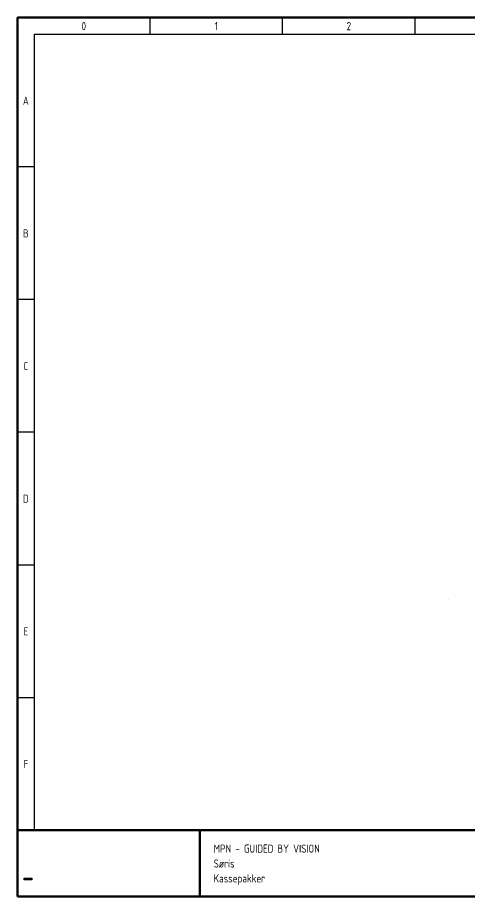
# Model space of a CAD drawing. Header units: millimetres. Extents: x 10 to 410, y 10 to 275.
# Drawn here: x 10 to 146.4, y 10 to 275 of the extents above; entities that cross this region are included whole.
import ezdxf
from ezdxf.enums import TextEntityAlignment as Align

# ---------------------------------------------------------------- set-up
doc = ezdxf.new("R2010")
doc.units = ezdxf.units.MM
doc.linetypes.add('Caddy_Solid', pattern=[0])
doc.styles.add('Caddy_Vectorfont1p', font='isocp___.ttf', dxfattribs={"width": 0.9})
picture_1 = doc.add_image_def('image1.bmp', size_in_pixel=(51, 10))

# ---------------------------------------------------------------- blocks, each defined once
blk = doc.blocks.new('Blk1')
at = {"linetype": 'Caddy_Solid', "lineweight": 50}
for p, q in [((10, 10), (10, 275)), ((10, 275), (410, 275)), ((10, 30), (410, 30)), ((65, 30), (65, 10)), ((410, 10), (10, 10))]:
    blk.add_line(p, q, dxfattribs=at)
at = {"linetype": 'Caddy_Solid', "lineweight": 25}
for p, q in [((50, 270), (50, 275)), ((90, 270), (90, 275)), ((130, 270), (130, 275)), ((15, 270), (15, 30)), ((15, 270), (405, 270)), ((15, 230), (10, 230)), ((15, 190), (10, 190)), ((15, 150), (10, 150)), ((10, 110), (15, 110)), ((10, 70), (15, 70)), ((10, 30), (15, 30))]:
    blk.add_line(p, q, dxfattribs=at)
at = {"lineweight": 25, "style": 'Caddy_Vectorfont1p', "width": 0.9}
for s, p in [('0', (30, 271.2)), ('1', (70, 271.2)), ('2', (110, 271.2)), ('A', (12.5, 248.7)), ('B', (12.5, 208.7)), ('C', (12.5, 168.7)), ('D', (12.5, 128.7)), ('E', (12.5, 88.7)), ('F', (12.5, 48.7))]:
    blk.add_text(s, height=2.45, dxfattribs=at).set_placement(p, align=Align.CENTER)
for s, p in [('MPN - GUIDED BY VISION', (69.2, 23.2)), ('Søris', (69.2, 18.7)), ('Kassepakker', (69.2, 14.2))]:
    blk.add_text(s, height=2.45, dxfattribs=at).set_placement(p)
image = blk.add_image(picture_1, insert=(12, 15), size_in_units=(2.32, 0.484))

msp = doc.modelspace()

# ---------------------------------------------------------------- linework, layer by layer
at = {"linetype": 'Caddy_Solid', "lineweight": 25}
msp.add_line((140, 99.5), (140, 99.5), dxfattribs=at)

# ---------------------------------------------------------------- block references
msp.add_blockref('Blk1', (0, 0, 1))

doc.saveas('drawing.dxf')
